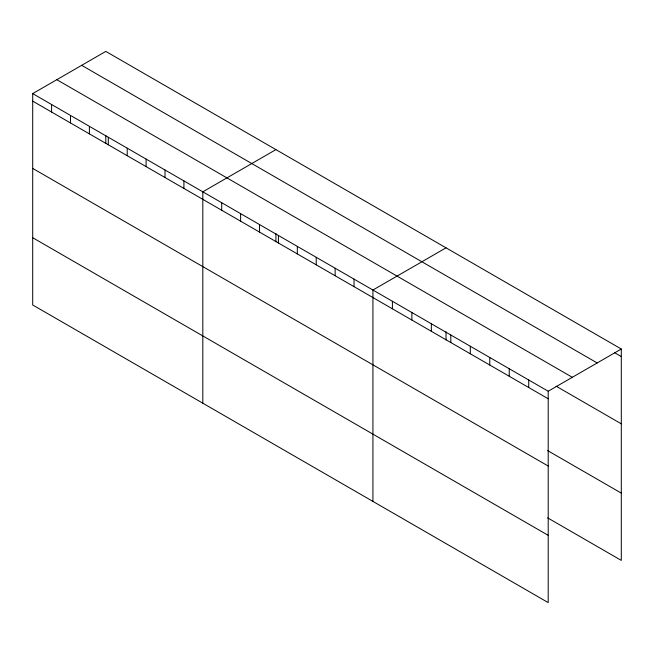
<?xml version="1.0" encoding="UTF-8"?>
<svg xmlns="http://www.w3.org/2000/svg" width="654" height="654" viewBox="0 0 654 654"><rect width="100%" height="100%" fill="white"/><g stroke="black" fill="none" stroke-linecap="round" stroke-linejoin="round"><path stroke-width="0.98" d="M32.7 93.604L548.199 391.231L548.199 602.596L32.7 304.977L32.7 93.604L105.801 51.404L621.3 349.023L621.3 560.396L547.635 517.862M275.914 149.619L202.814 191.818L202.814 403.191M446.028 247.833L372.927 290.033L372.927 501.405M548.199 391.231L621.3 349.023M614.523 352.645L621.3 356.553M81.676 65.326L597.176 362.954M56.824 79.682L572.324 377.301M556.104 386.179L621.3 423.825M32.7 101.133L548.199 398.76M547.635 450.598L621.3 493.124M32.7 168.405L548.199 466.024M32.7 237.713L548.199 535.332M528.726 379.982L528.726 387.511M509.253 368.742L509.253 376.271M489.781 357.493L489.781 365.03M470.3 346.252L470.3 353.781M450.827 335.012L450.827 342.541M446.028 331.807L446.028 339.957M431.354 323.763L431.354 331.3M411.881 312.522L411.881 320.051M392.408 301.281L392.408 308.811M354.027 279.119L354.027 286.656M335.126 268.214L335.126 275.743M316.225 257.3L316.225 264.829M297.325 246.386L297.325 253.916M278.424 235.473L278.424 243.002M275.914 233.584L275.914 241.743M259.524 224.559L259.524 232.088M240.615 213.645L240.615 221.175M221.714 202.732L221.714 210.261M183.913 180.905L183.913 188.442M165.012 169.999L165.012 177.528M146.112 159.085L146.112 166.615M127.211 148.172L127.211 155.701M108.311 137.258L108.311 144.787M105.801 135.37L105.801 143.528M89.402 126.345L89.402 133.874M70.501 115.431L70.501 122.96M51.601 104.517L51.601 112.047"/></g></svg>
